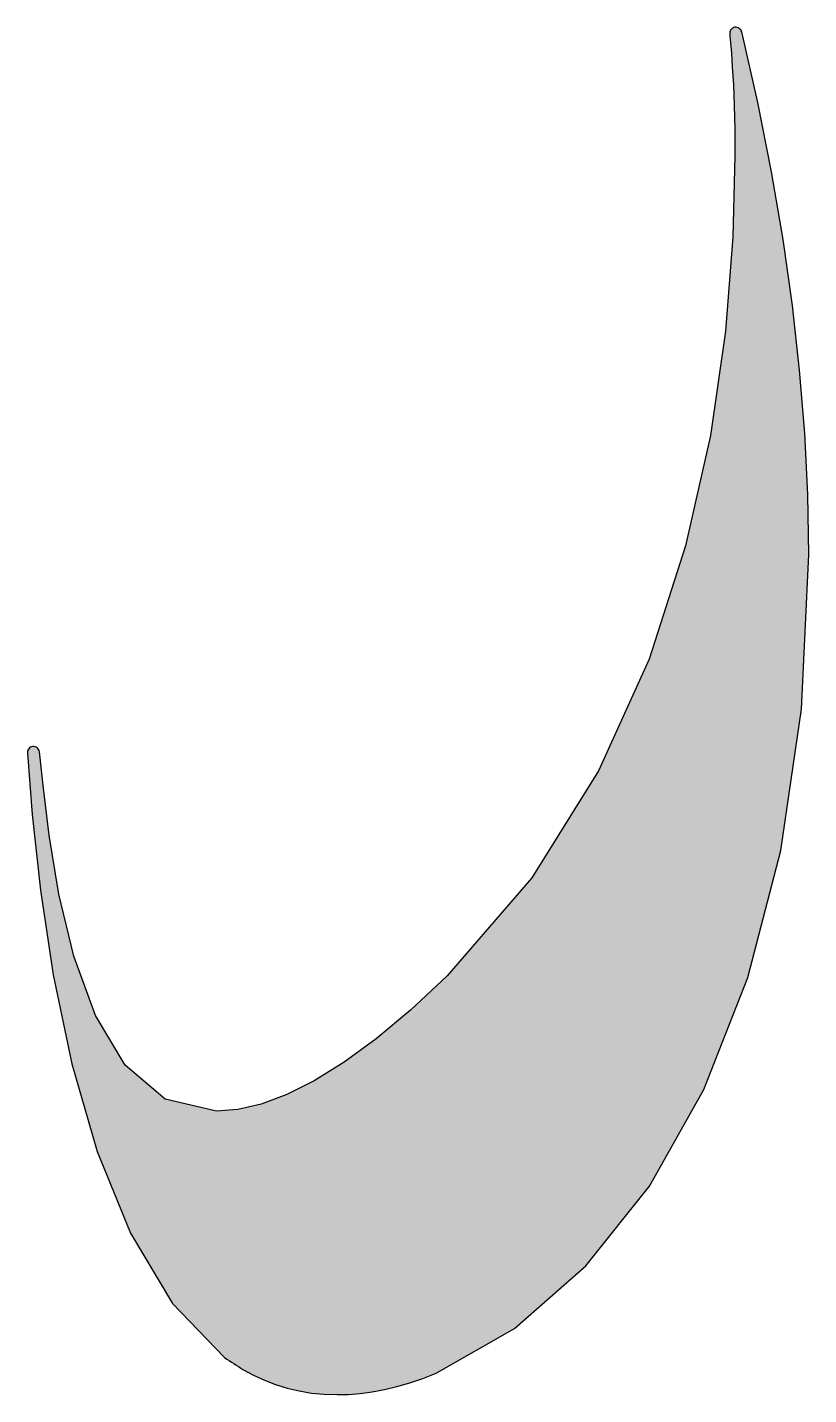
# Model space of a CAD drawing. Extents: x 16 to 24.1, y 34.7 to 49.
import ezdxf

# ---------------------------------------------------------------- set-up
doc = ezdxf.new("R2010")
doc.units = 0
doc.header["$MEASUREMENT"] = 0
doc.layers.add('L2-RESIST_U_306E_U_30B3_U_', color=7, linetype='CONTINUOUS')

msp = doc.modelspace()

# ---------------------------------------------------------------- hatches: boundary and pattern name
at = {"layer": 'L2-RESIST_U_306E_U_30B3_U_'}
h = msp.add_hatch(color=21, dxfattribs=at)
h.dxf.hatch_style = 2
h.paths.add_polyline_path([(19.205, 34.693), (19.325, 34.696), (19.447, 34.706), (19.573, 34.723), (19.701, 34.747), (19.832, 34.779), (19.966, 34.817), (20.103, 34.863), (20.243, 34.917), (21.063, 35.385), (21.811, 36.041), (22.476, 36.877), (23.046, 37.887), (23.509, 39.06), (23.854, 40.391), (24.07, 41.87), (24.145, 43.49), (24.135, 44.115), (24.103, 44.758), (24.05, 45.418), (23.975, 46.094), (23.878, 46.787), (23.757, 47.496), (23.612, 48.22), (23.443, 48.96), (23.439, 48.971), (23.433, 48.981), (23.425, 48.989), (23.417, 48.997), (23.407, 49.002), (23.396, 49.006), (23.385, 49.008), (23.373, 49.008), (23.361, 49.005), (23.351, 49.001), (23.342, 48.995), (23.333, 48.987), (23.327, 48.978), (23.322, 48.967), (23.319, 48.956), (23.318, 48.944), (23.32, 48.916), (23.326, 48.846), (23.335, 48.737), (23.345, 48.59), (23.356, 48.407), (23.365, 48.19), (23.371, 47.941), (23.373, 47.661), (23.352, 46.816), (23.274, 45.828), (23.116, 44.736), (22.856, 43.578), (22.473, 42.394), (21.943, 41.223), (21.246, 40.104), (20.358, 39.077), (19.973, 38.719), (19.613, 38.418), (19.278, 38.173), (18.966, 37.979), (18.677, 37.834), (18.41, 37.735), (18.165, 37.677), (17.941, 37.659), (17.404, 37.785), (16.986, 38.142), (16.673, 38.663), (16.446, 39.282), (16.291, 39.934), (16.19, 40.552), (16.127, 41.07), (16.086, 41.424), (16.083, 41.436), (16.078, 41.447), (16.07, 41.456), (16.062, 41.464), (16.052, 41.47), (16.041, 41.475), (16.029, 41.477), (16.016, 41.477), (16.004, 41.474), (15.993, 41.47), (15.983, 41.463), (15.975, 41.455), (15.968, 41.445), (15.963, 41.434), (15.96, 41.422), (15.96, 41.41), (16.01, 40.767), (16.097, 39.975), (16.232, 39.088), (16.426, 38.158), (16.691, 37.239), (17.039, 36.384), (17.48, 35.647), (18.027, 35.081), (18.051, 35.065), (18.075, 35.049), (18.099, 35.034), (18.123, 35.018), (18.147, 35.002), (18.171, 34.987), (18.195, 34.971), (18.219, 34.955), (18.329, 34.896), (18.443, 34.844), (18.561, 34.799), (18.682, 34.762), (18.807, 34.732), (18.936, 34.71), (19.068, 34.697)])

# ---------------------------------------------------------------- linework, layer by layer
msp.add_lwpolyline([(19.205, 34.693), (19.325, 34.696), (19.447, 34.706), (19.573, 34.723), (19.701, 34.747), (19.832, 34.779), (19.966, 34.817), (20.103, 34.863), (20.243, 34.917), (21.063, 35.385), (21.811, 36.041), (22.476, 36.877), (23.046, 37.887), (23.509, 39.06), (23.854, 40.391), (24.07, 41.87), (24.145, 43.49), (24.135, 44.115), (24.103, 44.758), (24.05, 45.418), (23.975, 46.094), (23.878, 46.787), (23.757, 47.496), (23.612, 48.22), (23.443, 48.96), (23.439, 48.971), (23.433, 48.981), (23.425, 48.989), (23.417, 48.997), (23.407, 49.002), (23.396, 49.006), (23.385, 49.008), (23.373, 49.008), (23.361, 49.005), (23.351, 49.001), (23.342, 48.995), (23.333, 48.987), (23.327, 48.978), (23.322, 48.967), (23.319, 48.956), (23.318, 48.944), (23.32, 48.916), (23.326, 48.846), (23.335, 48.737), (23.345, 48.59), (23.356, 48.407), (23.365, 48.19), (23.371, 47.941), (23.373, 47.661), (23.352, 46.816), (23.274, 45.828), (23.116, 44.736), (22.856, 43.578), (22.473, 42.394), (21.943, 41.223), (21.246, 40.104), (20.358, 39.077), (19.973, 38.719), (19.613, 38.418), (19.278, 38.173), (18.966, 37.979), (18.677, 37.834), (18.41, 37.735), (18.165, 37.677), (17.941, 37.659), (17.404, 37.785), (16.986, 38.142), (16.673, 38.663), (16.446, 39.282), (16.291, 39.934), (16.19, 40.552), (16.127, 41.07), (16.086, 41.424), (16.083, 41.436), (16.078, 41.447), (16.07, 41.456), (16.062, 41.464), (16.052, 41.47), (16.041, 41.475), (16.029, 41.477), (16.016, 41.477), (16.004, 41.474), (15.993, 41.47), (15.983, 41.463), (15.975, 41.455), (15.968, 41.445), (15.963, 41.434), (15.96, 41.422), (15.96, 41.41), (16.01, 40.767), (16.097, 39.975), (16.232, 39.088), (16.426, 38.158), (16.691, 37.239), (17.039, 36.384), (17.48, 35.647), (18.027, 35.081), (18.051, 35.065), (18.075, 35.049), (18.099, 35.034), (18.123, 35.018), (18.147, 35.002), (18.171, 34.987), (18.195, 34.971), (18.219, 34.955), (18.329, 34.896), (18.443, 34.844), (18.561, 34.799), (18.682, 34.762), (18.807, 34.732), (18.936, 34.71), (19.068, 34.697), (19.205, 34.693), (19.205, 34.693)], dxfattribs=at)

doc.saveas('drawing.dxf')
